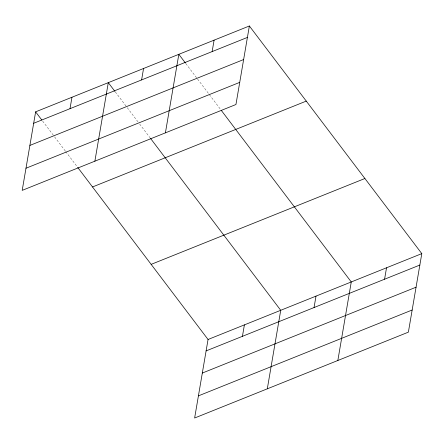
<?xml version="1.0" encoding="UTF-8"?>
<svg xmlns="http://www.w3.org/2000/svg" width="444" height="444" viewBox="0 0 444 444"><rect width="100%" height="100%" fill="white"/><g stroke="black" fill="none" stroke-linecap="round" stroke-linejoin="round"><path stroke-width="0.33" stroke-dasharray="2.22 1.67" d="M185.842 63.575L208.93 94.056M209.346 94.6L220.89 109.846M115.307 91.908L126.029 106.061M127.262 107.692L137.984 121.845M139.632 124.026L149.944 137.634M42.635 121.101L53.768 135.797M54.59 136.885L65.312 151.038M65.723 151.582L77.273 166.822"/><path stroke-width="0.67" d="M35.625 111.844L22.2 190.376L235.942 104.518L249.367 25.985L35.625 111.844L41.808 120.013M70.008 108.68L71.961 97.247M94.872 161.183L108.297 82.651L114.896 91.364M141.608 79.914L143.562 68.487M165.407 132.85L178.832 54.318L185.431 63.031M212.143 51.582L214.097 40.154M77.683 167.371L208.058 339.482L194.633 418.015L408.375 332.156L421.8 253.624L249.367 25.985M242.441 336.313L244.394 324.886M267.305 388.822L280.73 310.289L150.355 138.178M314.047 307.553L316 296.12M337.84 360.489L351.265 281.957L221.301 110.39M384.576 279.221L386.535 267.788M33.672 123.277L247.413 37.418M29.887 145.421L243.628 59.557M25.985 168.232L239.727 82.373M92.53 186.963L306.271 101.104M151.154 264.363L364.896 178.505M208.058 339.482L421.8 253.624M206.105 350.91L419.846 265.051M202.32 373.054L416.061 287.196M198.418 395.87L412.16 310.012"/></g></svg>
